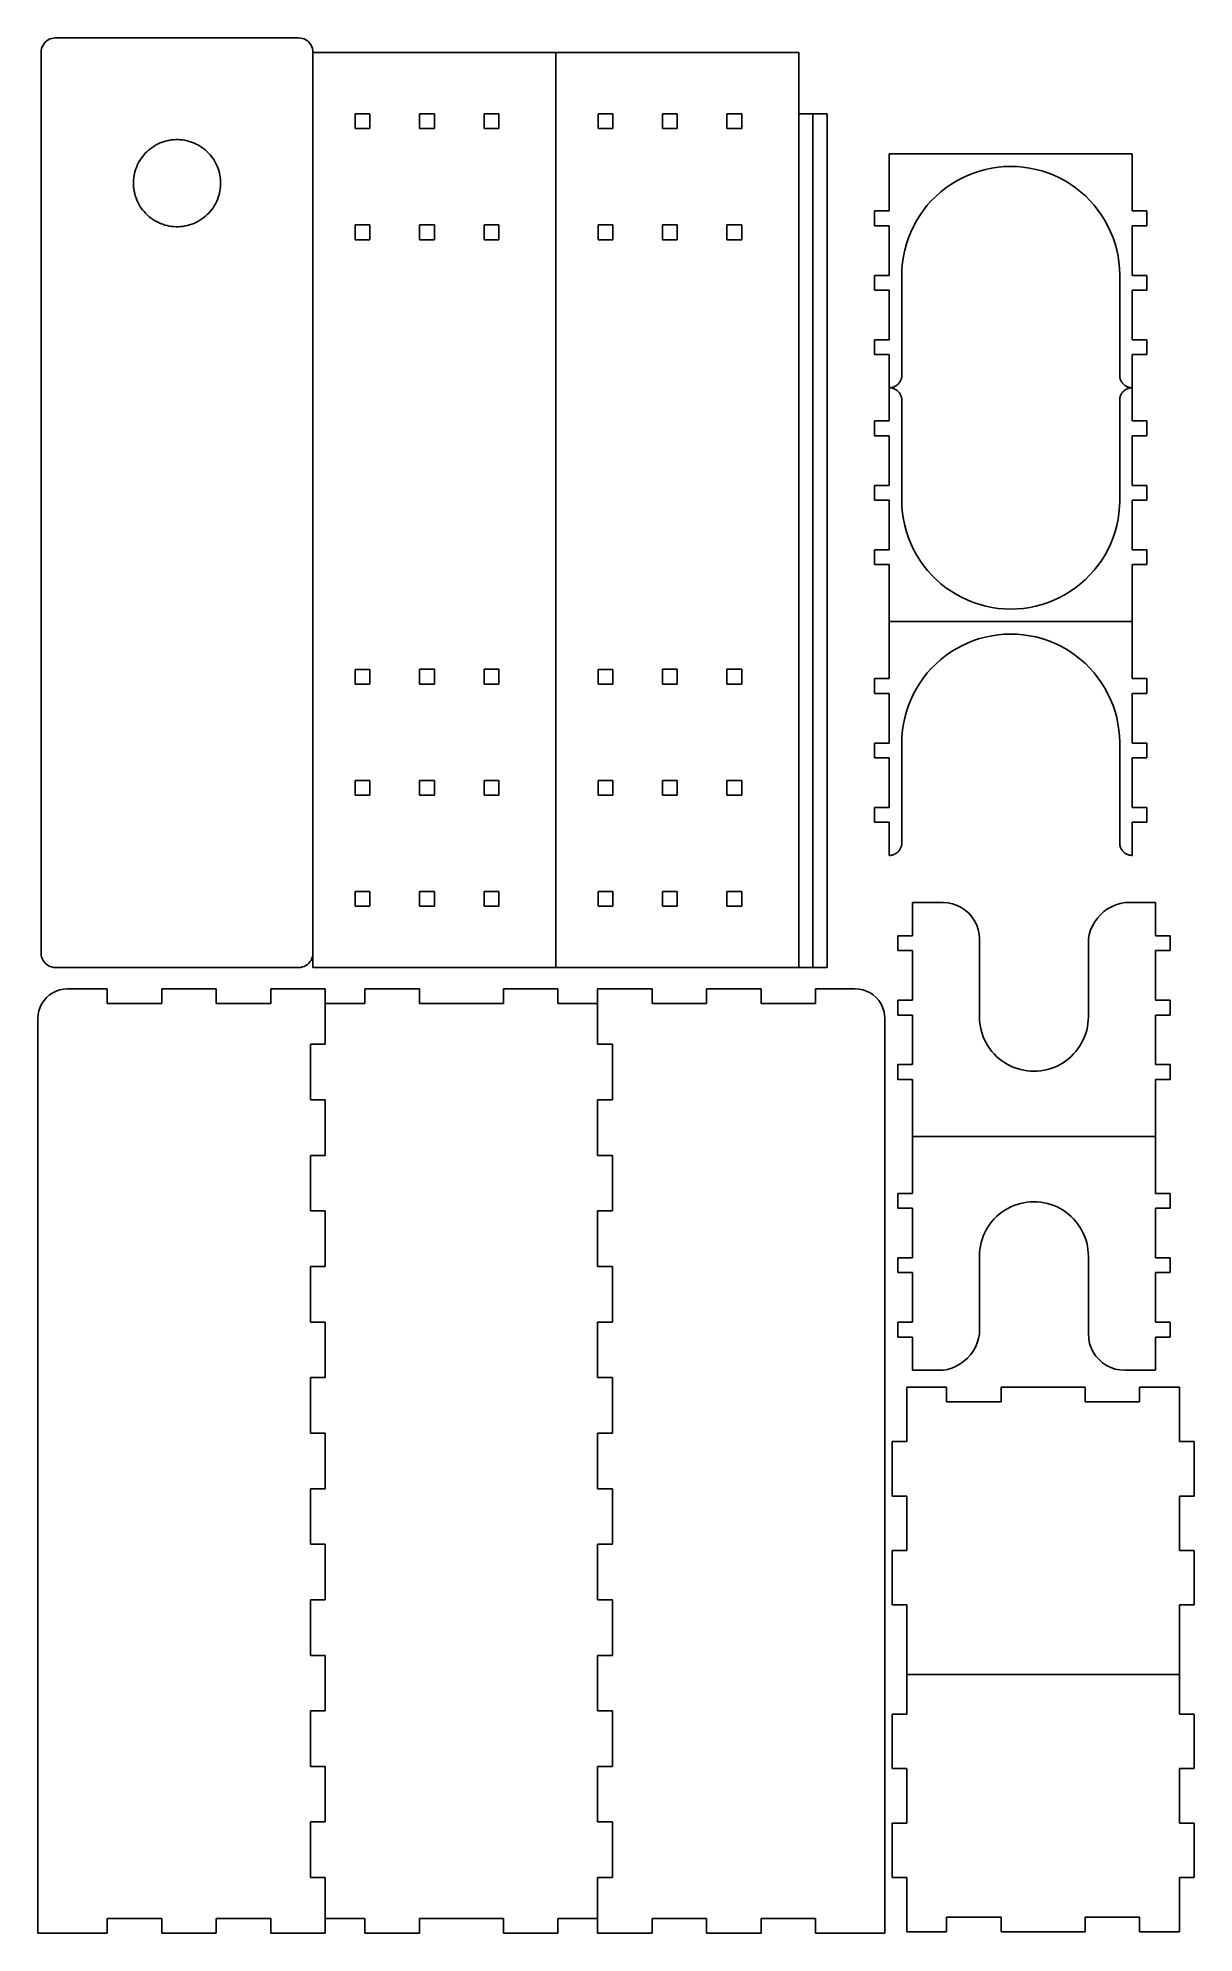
# Model space of a CAD drawing. Extents: x -202 to 202, y -331 to 331.
import ezdxf

# ---------------------------------------------------------------- set-up
doc = ezdxf.new("R2010")
doc.units = 0
doc.layers.get('0').update_dxf_attribs({"linetype": 'CONTINUOUS'})

msp = doc.modelspace()

# ---------------------------------------------------------------- linework, layer by layer
for p, q in [((-201.01, 326.35), (-200.97, 327)), ((-201.01, 11.3), (-201.01, 326.35)), ((-200.97, 327), (-200.84, 327.64)), ((-200.84, 327.64), (-200.63, 328.26)), ((-200.63, 328.26), (-200.34, 328.85)), ((-200.34, 328.85), (-199.98, 329.39)), ((-199.98, 329.39), (-199.55, 329.88)), ((-199.55, 329.88), (-199.06, 330.31)), ((-199.06, 330.31), (-198.51, 330.68)), ((-198.51, 330.68), (-197.92, 330.97)), ((-197.92, 330.97), (-197.31, 331.18)), ((-197.31, 331.18), (-196.66, 331.31)), ((-196.66, 331.31), (-196.01, 331.35)), ((-196.01, 331.35), (-110.96, 331.35)), ((-110.96, 331.35), (-110.31, 331.31)), ((-110.31, 331.31), (-109.67, 331.18)), ((-109.67, 331.18), (-109.05, 330.97)), ((-109.05, 330.97), (-108.46, 330.68)), ((-108.46, 330.68), (-107.92, 330.31)), ((-107.92, 330.31), (-107.43, 329.88)), ((-107.43, 329.88), (-107, 329.39)), ((-107, 329.39), (-106.63, 328.85)), ((-106.63, 328.85), (-106.34, 328.26)), ((-106.34, 328.26), (-106.13, 327.64)), ((-106.13, 327.64), (-106, 327)), ((-106, 327), (-105.96, 326.35)), ((-105.96, 326.19), (-105.96, 326.35)), ((-105.96, 326.19), (-21.02, 326.19)), ((-105.96, 11.3), (-105.96, 326.19)), ((-21.02, 326.19), (63.91, 326.19)), ((-21.02, 6.3), (-21.02, 326.19)), ((63.91, 304.79), (63.91, 326.19)), ((-91.17, 299.63), (-91.17, 304.79)), ((-91.17, 304.79), (-86.02, 304.79)), ((-86.02, 299.63), (-91.17, 299.63)), ((-86.02, 304.79), (-86.02, 299.63)), ((-68.65, 299.63), (-68.65, 304.79)), ((-68.65, 304.79), (-63.49, 304.79)), ((-63.49, 299.63), (-68.65, 299.63)), ((-63.49, 304.79), (-63.49, 299.63)), ((-46.13, 304.79), (-46.13, 299.64)), ((-40.97, 304.79), (-46.13, 304.79)), ((-46.13, 299.64), (-40.97, 299.64)), ((-40.97, 299.64), (-40.97, 304.79)), ((-6.24, 299.63), (-6.24, 304.79)), ((-6.24, 304.79), (-1.08, 304.79)), ((-1.08, 299.63), (-6.24, 299.63)), ((-1.08, 304.79), (-1.08, 299.63)), ((16.29, 299.63), (16.29, 304.79)), ((16.29, 304.79), (21.44, 304.79)), ((21.44, 299.63), (16.29, 299.63)), ((21.44, 304.79), (21.44, 299.63)), ((38.81, 304.79), (38.81, 299.64)), ((43.97, 304.79), (38.81, 304.79)), ((38.81, 299.64), (43.97, 299.64)), ((43.97, 299.64), (43.97, 304.79)), ((63.91, 304.79), (68.87, 304.79)), ((63.91, 6.3), (63.91, 304.79)), ((68.87, 304.79), (73.83, 304.79)), ((68.87, 6.3), (68.87, 304.79)), ((73.83, 6.3), (73.83, 304.79)), ((-164.03, 291.56), (-163.44, 292.09)), ((-163.44, 292.09), (-162.82, 292.6)), ((-162.82, 292.6), (-162.17, 293.07)), ((-162.17, 293.07), (-161.51, 293.51)), ((-161.51, 293.51), (-160.82, 293.91)), ((-160.82, 293.91), (-160.11, 294.27)), ((-160.11, 294.27), (-159.38, 294.6)), ((-159.38, 294.6), (-158.64, 294.89)), ((-158.64, 294.89), (-157.88, 295.14)), ((-157.88, 295.14), (-157.11, 295.35)), ((-157.11, 295.35), (-156.33, 295.52)), ((-156.33, 295.52), (-155.54, 295.65)), ((-155.54, 295.65), (-154.75, 295.74)), ((-154.75, 295.74), (-153.95, 295.78)), ((-153.95, 295.78), (-153.15, 295.78)), ((-153.15, 295.78), (-152.36, 295.75)), ((-152.36, 295.75), (-151.56, 295.67)), ((-151.56, 295.67), (-150.78, 295.55)), ((-150.78, 295.55), (-149.99, 295.38)), ((-149.99, 295.38), (-149.22, 295.18)), ((-149.22, 295.18), (-148.46, 294.94)), ((-148.46, 294.94), (-147.72, 294.65)), ((-147.72, 294.65), (-146.99, 294.33)), ((-146.99, 294.33), (-146.27, 293.97)), ((-146.27, 293.97), (-145.58, 293.58)), ((-145.58, 293.58), (-144.91, 293.15)), ((-144.91, 293.15), (-144.26, 292.68)), ((-144.26, 292.68), (-143.64, 292.18)), ((-143.64, 292.18), (-143.04, 291.65)), ((-143.04, 291.65), (-142.48, 291.09)), ((-168.12, 284.81), (-167.87, 285.57)), ((-167.87, 285.57), (-167.59, 286.32)), ((-167.59, 286.32), (-167.27, 287.05)), ((-167.27, 287.05), (-166.91, 287.76)), ((-166.91, 287.76), (-166.52, 288.45)), ((-166.52, 288.45), (-166.08, 289.13)), ((-166.08, 289.13), (-165.62, 289.77)), ((-165.62, 289.77), (-165.12, 290.39)), ((-165.12, 290.39), (-164.59, 290.99)), ((-164.59, 290.99), (-164.03, 291.56)), ((-142.48, 291.09), (-141.94, 290.5)), ((-141.94, 290.5), (-141.44, 289.88)), ((-141.44, 289.88), (-140.97, 289.24)), ((-140.97, 289.24), (-140.53, 288.57)), ((-140.53, 288.57), (-140.13, 287.88)), ((-140.13, 287.88), (-139.76, 287.17)), ((-139.76, 287.17), (-139.43, 286.44)), ((-139.43, 286.44), (-139.14, 285.7)), ((-139.14, 285.7), (-138.89, 284.94)), ((95.56, 290.77), (95.56, 270.83)), ((180.5, 290.77), (95.56, 290.77)), ((129.23, 285.37), (127.09, 284.8)), ((131.39, 285.82), (129.23, 285.37)), ((133.58, 286.14), (131.39, 285.82)), ((135.78, 286.34), (133.58, 286.14)), ((137.99, 286.4), (135.78, 286.34)), ((140.21, 286.34), (137.99, 286.4)), ((142.41, 286.15), (140.21, 286.34)), ((144.6, 285.83), (142.41, 286.15)), ((146.76, 285.39), (144.6, 285.83)), ((148.9, 284.82), (146.76, 285.39)), ((180.5, 270.83), (180.5, 290.77)), ((-168.72, 280.88), (-168.68, 281.68)), ((-168.72, 280.08), (-168.72, 280.88)), ((-168.67, 279.29), (-168.72, 280.08)), ((-168.68, 281.68), (-168.6, 282.47)), ((-168.59, 278.49), (-168.67, 279.29)), ((-168.6, 282.47), (-168.48, 283.26)), ((-168.46, 277.71), (-168.59, 278.49)), ((-168.48, 283.26), (-168.32, 284.04)), ((-168.32, 284.04), (-168.12, 284.81)), ((-138.89, 284.94), (-138.68, 284.17)), ((-138.68, 284.17), (-138.51, 283.39)), ((-138.51, 283.39), (-138.39, 282.6)), ((-138.37, 278.63), (-138.49, 277.84)), ((-138.39, 282.6), (-138.3, 281.81)), ((-138.29, 279.42), (-138.37, 278.63)), ((-138.3, 281.81), (-138.25, 281.01)), ((-138.25, 280.22), (-138.29, 279.42)), ((-138.25, 281.01), (-138.25, 280.22)), ((115.29, 278.87), (113.55, 277.5)), ((117.1, 280.14), (115.29, 278.87)), ((118.98, 281.3), (117.1, 280.14)), ((120.93, 282.35), (118.98, 281.3)), ((122.94, 283.29), (120.93, 282.35)), ((124.99, 284.1), (122.94, 283.29)), ((127.09, 284.8), (124.99, 284.1)), ((151, 284.13), (148.9, 284.82)), ((153.06, 283.32), (151, 284.13)), ((155.06, 282.38), (153.06, 283.32)), ((157.01, 281.34), (155.06, 282.38)), ((158.9, 280.18), (157.01, 281.34)), ((160.71, 278.92), (158.9, 280.18)), ((162.45, 277.55), (160.71, 278.92)), ((-168.29, 276.93), (-168.46, 277.71)), ((-168.08, 276.16), (-168.29, 276.93)), ((-167.83, 275.4), (-168.08, 276.16)), ((-167.54, 274.65), (-167.83, 275.4)), ((-167.21, 273.93), (-167.54, 274.65)), ((-166.85, 273.22), (-167.21, 273.93)), ((-166.45, 272.53), (-166.85, 273.22)), ((-166.01, 271.86), (-166.45, 272.53)), ((-165.54, 271.22), (-166.01, 271.86)), ((-140.89, 271.97), (-141.36, 271.32)), ((-140.46, 272.64), (-140.89, 271.97)), ((-140.06, 273.34), (-140.46, 272.64)), ((-139.7, 274.05), (-140.06, 273.34)), ((-139.38, 274.78), (-139.7, 274.05)), ((-139.1, 275.52), (-139.38, 274.78)), ((-138.86, 276.28), (-139.1, 275.52)), ((-138.65, 277.06), (-138.86, 276.28)), ((-138.49, 277.84), (-138.65, 277.06)), ((108.86, 272.82), (107.49, 271.09)), ((110.34, 274.47), (108.86, 272.82)), ((111.9, 276.03), (110.34, 274.47)), ((113.55, 277.5), (111.9, 276.03)), ((164.11, 276.08), (162.45, 277.55)), ((165.67, 274.52), (164.11, 276.08)), ((167.15, 272.87), (165.67, 274.52)), ((168.53, 271.14), (167.15, 272.87)), ((-165.03, 270.6), (-165.54, 271.22)), ((-164.5, 270.01), (-165.03, 270.6)), ((-163.93, 269.45), (-164.5, 270.01)), ((-163.33, 268.92), (-163.93, 269.45)), ((-162.71, 268.42), (-163.33, 268.92)), ((-162.06, 267.95), (-162.71, 268.42)), ((-161.39, 267.52), (-162.06, 267.95)), ((-160.7, 267.12), (-161.39, 267.52)), ((-159.99, 266.76), (-160.7, 267.12)), ((-159.26, 266.44), (-159.99, 266.76)), ((-158.51, 266.16), (-159.26, 266.44)), ((-157.75, 265.92), (-158.51, 266.16)), ((-156.98, 265.71), (-157.75, 265.92)), ((-156.2, 265.55), (-156.98, 265.71)), ((-155.41, 265.43), (-156.2, 265.55)), ((-154.62, 265.35), (-155.41, 265.43)), ((-153.82, 265.31), (-154.62, 265.35)), ((-153.02, 265.32), (-153.82, 265.31)), ((-152.22, 265.36), (-153.02, 265.32)), ((-151.43, 265.45), (-152.22, 265.36)), ((-150.64, 265.58), (-151.43, 265.45)), ((-149.86, 265.75), (-150.64, 265.58)), ((-149.09, 265.95), (-149.86, 265.75)), ((-148.34, 266.2), (-149.09, 265.95)), ((-147.59, 266.49), (-148.34, 266.2)), ((-146.87, 266.82), (-147.59, 266.49)), ((-146.16, 267.19), (-146.87, 266.82)), ((-145.47, 267.59), (-146.16, 267.19)), ((-144.8, 268.03), (-145.47, 267.59)), ((-144.16, 268.5), (-144.8, 268.03)), ((-143.54, 269), (-144.16, 268.5)), ((-142.95, 269.54), (-143.54, 269)), ((-142.39, 270.11), (-142.95, 269.54)), ((-141.85, 270.7), (-142.39, 270.11)), ((-141.36, 271.32), (-141.85, 270.7)), ((-91.17, 260.79), (-91.17, 265.94)), ((-91.17, 265.94), (-86.02, 265.94)), ((-86.02, 265.94), (-86.02, 260.79)), ((-68.65, 260.79), (-68.65, 265.94)), ((-68.65, 265.94), (-63.49, 265.94)), ((-63.49, 265.94), (-63.49, 260.79)), ((-46.13, 265.94), (-46.13, 260.79)), ((-40.97, 265.94), (-46.13, 265.94)), ((-40.97, 260.79), (-40.97, 265.94)), ((-6.24, 260.79), (-6.24, 265.94)), ((-6.24, 265.94), (-1.08, 265.94)), ((-1.08, 265.94), (-1.08, 260.79)), ((16.29, 260.79), (16.29, 265.94)), ((16.29, 265.94), (21.44, 265.94)), ((21.44, 265.94), (21.44, 260.79)), ((38.81, 265.94), (38.81, 260.79)), ((43.97, 265.94), (38.81, 265.94)), ((43.97, 260.79), (43.97, 265.94)), ((90.4, 270.83), (90.4, 265.67)), ((95.56, 270.83), (90.4, 270.83)), ((95.56, 265.67), (90.4, 265.67)), ((95.56, 265.67), (95.56, 248.3)), ((104.01, 265.45), (103.07, 263.45)), ((105.06, 267.39), (104.01, 265.45)), ((106.22, 269.28), (105.06, 267.39)), ((107.49, 271.09), (106.22, 269.28)), ((169.8, 269.34), (168.53, 271.14)), ((170.97, 267.46), (169.8, 269.34)), ((172.02, 265.51), (170.97, 267.46)), ((172.96, 263.51), (172.02, 265.51)), ((180.5, 270.83), (185.66, 270.83)), ((180.5, 248.3), (180.5, 265.67)), ((180.5, 265.67), (185.66, 265.67)), ((185.66, 265.67), (185.66, 270.83)), ((-86.02, 260.79), (-91.17, 260.79)), ((-63.49, 260.79), (-68.65, 260.79)), ((-46.13, 260.79), (-40.97, 260.79)), ((-1.08, 260.79), (-6.24, 260.79)), ((21.44, 260.79), (16.29, 260.79)), ((38.81, 260.79), (43.97, 260.79)), ((101.55, 259.29), (100.97, 257.16)), ((102.25, 261.39), (101.55, 259.29)), ((103.07, 263.45), (102.25, 261.39)), ((173.79, 261.46), (172.96, 263.51)), ((174.49, 259.36), (173.79, 261.46)), ((175.07, 257.23), (174.49, 259.36)), ((100.2, 252.81), (100, 250.6)), ((100.52, 254.99), (100.2, 252.81)), ((100.97, 257.16), (100.52, 254.99)), ((175.53, 255.06), (175.07, 257.23)), ((175.85, 252.88), (175.53, 255.06)), ((176.06, 250.67), (175.85, 252.88)), ((90.4, 248.3), (90.4, 243.15)), ((95.56, 248.3), (90.4, 248.3)), ((100, 250.6), (99.93, 248.39)), ((99.93, 248.39), (99.93, 213.38)), ((176.13, 248.46), (176.06, 250.67)), ((176.13, 213.38), (176.13, 248.46)), ((180.5, 248.3), (185.66, 248.3)), ((185.66, 243.15), (185.66, 248.3)), ((95.56, 243.15), (90.4, 243.15)), ((95.56, 243.15), (95.56, 225.78)), ((180.5, 225.78), (180.5, 243.15)), ((180.5, 243.15), (185.66, 243.15)), ((90.4, 225.78), (90.4, 220.62)), ((95.56, 225.78), (90.4, 225.78)), ((180.5, 225.78), (185.65, 225.78)), ((185.65, 220.62), (185.65, 225.78)), ((95.56, 220.62), (90.4, 220.62)), ((95.56, 220.62), (95.56, 209.01)), ((180.5, 220.62), (185.65, 220.62)), ((180.5, 209.01), (180.5, 220.62)), ((99.72, 212.03), (99.79, 212.29)), ((99.79, 212.29), (99.85, 212.56)), ((99.85, 212.56), (99.9, 212.83)), ((99.9, 212.83), (99.92, 213.11)), ((99.92, 213.11), (99.93, 213.38)), ((176.13, 213.38), (176.14, 213.11)), ((176.14, 213.11), (176.16, 212.83)), ((176.16, 212.83), (176.21, 212.56)), ((176.21, 212.56), (176.27, 212.29)), ((176.27, 212.29), (176.34, 212.03)), ((95.56, 209.01), (95.84, 209.02)), ((95.56, 209.01), (95.56, 197.4)), ((95.84, 209.02), (96.11, 209.05)), ((96.11, 208.98), (95.84, 209.02)), ((96.11, 209.05), (96.38, 209.09)), ((96.38, 208.93), (96.11, 208.98)), ((96.38, 209.09), (96.65, 209.15)), ((96.65, 208.87), (96.38, 208.93)), ((96.65, 209.15), (96.91, 209.23)), ((96.91, 208.8), (96.65, 208.87)), ((96.91, 209.23), (97.17, 209.32)), ((97.17, 208.7), (96.91, 208.8)), ((97.17, 209.32), (97.42, 209.43)), ((97.42, 208.6), (97.17, 208.7)), ((97.42, 209.43), (97.67, 209.55)), ((97.67, 208.47), (97.42, 208.6)), ((97.67, 209.55), (97.9, 209.69)), ((97.9, 208.33), (97.67, 208.47)), ((97.9, 209.69), (98.13, 209.85)), ((98.13, 208.18), (97.9, 208.33)), ((98.13, 209.85), (98.35, 210.01)), ((98.35, 208.01), (98.13, 208.18)), ((98.35, 210.01), (98.55, 210.2)), ((98.55, 207.83), (98.35, 208.01)), ((98.55, 210.2), (98.75, 210.39)), ((98.75, 207.63), (98.55, 207.83)), ((98.75, 210.39), (98.93, 210.6)), ((98.93, 207.43), (98.75, 207.63)), ((98.93, 210.6), (99.1, 210.81)), ((99.1, 207.21), (98.93, 207.43)), ((99.1, 210.81), (99.25, 211.04)), ((99.25, 206.98), (99.1, 207.21)), ((99.25, 211.04), (99.39, 211.28)), ((99.39, 206.75), (99.25, 206.98)), ((99.39, 211.28), (99.51, 211.52)), ((99.51, 206.5), (99.39, 206.75)), ((99.51, 211.52), (99.62, 211.77)), ((99.62, 206.25), (99.51, 206.5)), ((99.62, 211.77), (99.72, 212.03)), ((99.72, 205.99), (99.62, 206.25)), ((99.79, 205.73), (99.72, 205.99)), ((99.85, 205.46), (99.79, 205.73)), ((99.9, 205.19), (99.85, 205.46)), ((176.21, 205.46), (176.16, 205.19)), ((176.27, 205.73), (176.21, 205.46)), ((176.34, 205.99), (176.27, 205.73)), ((176.34, 212.03), (176.44, 211.77)), ((176.44, 206.25), (176.34, 205.99)), ((176.44, 211.77), (176.55, 211.52)), ((176.54, 206.5), (176.44, 206.25)), ((176.67, 206.75), (176.54, 206.5)), ((176.55, 211.52), (176.67, 211.28)), ((176.67, 211.28), (176.81, 211.04)), ((176.81, 206.98), (176.67, 206.75)), ((176.81, 211.04), (176.96, 210.81)), ((176.96, 207.21), (176.81, 206.98)), ((176.96, 210.81), (177.13, 210.6)), ((177.13, 207.43), (176.96, 207.21)), ((177.13, 210.6), (177.31, 210.39)), ((177.31, 207.63), (177.13, 207.43)), ((177.31, 210.39), (177.51, 210.2)), ((177.51, 207.83), (177.31, 207.63)), ((177.51, 210.2), (177.71, 210.02)), ((177.71, 208.01), (177.51, 207.83)), ((177.71, 210.02), (177.93, 209.85)), ((177.93, 208.18), (177.71, 208.01)), ((177.93, 209.85), (178.16, 209.69)), ((178.16, 208.33), (177.93, 208.18)), ((178.16, 209.69), (178.39, 209.55)), ((178.39, 208.47), (178.16, 208.33)), ((178.39, 209.55), (178.64, 209.43)), ((178.64, 208.6), (178.39, 208.47)), ((178.64, 209.43), (178.89, 209.32)), ((178.89, 208.71), (178.64, 208.6)), ((178.89, 209.32), (179.15, 209.23)), ((179.15, 208.8), (178.89, 208.71)), ((179.15, 209.23), (179.41, 209.15)), ((179.41, 208.87), (179.15, 208.8)), ((179.41, 209.15), (179.68, 209.09)), ((179.68, 208.93), (179.41, 208.87)), ((179.68, 209.09), (179.95, 209.05)), ((180.22, 209.02), (179.68, 208.93)), ((179.95, 209.05), (180.22, 209.02)), ((180.22, 209.02), (180.5, 209.01)), ((180.5, 197.4), (180.5, 209.01)), ((99.92, 204.92), (99.9, 205.19)), ((99.93, 204.64), (99.92, 204.92)), ((99.93, 204.64), (99.93, 169.56)), ((176.14, 204.92), (176.13, 204.64)), ((176.13, 169.63), (176.13, 204.64)), ((176.16, 205.19), (176.14, 204.92)), ((90.4, 197.4), (90.4, 192.24)), ((95.56, 197.4), (90.4, 197.4)), ((95.56, 192.24), (90.4, 192.24)), ((95.56, 192.24), (95.56, 174.88)), ((180.5, 197.4), (185.65, 197.4)), ((180.5, 174.88), (180.5, 192.24)), ((180.5, 192.24), (185.65, 192.24)), ((185.65, 192.24), (185.65, 197.4)), ((90.4, 174.88), (90.4, 169.72)), ((95.56, 174.88), (90.4, 174.88)), ((180.5, 174.88), (185.66, 174.88)), ((185.66, 169.72), (185.66, 174.88)), ((95.56, 169.72), (90.4, 169.72)), ((95.56, 169.72), (95.56, 152.35)), ((99.93, 169.56), (100, 167.35)), ((100, 167.35), (100.2, 165.15)), ((175.86, 165.22), (176.06, 167.42)), ((176.06, 167.42), (176.13, 169.63)), ((180.5, 152.35), (180.5, 169.72)), ((180.5, 169.72), (185.66, 169.72)), ((100.2, 165.15), (100.53, 162.96)), ((100.53, 162.96), (100.99, 160.8)), ((100.99, 160.8), (101.57, 158.66)), ((174.51, 158.73), (175.09, 160.87)), ((175.09, 160.87), (175.54, 163.03)), ((175.54, 163.03), (175.86, 165.22)), ((101.57, 158.66), (102.27, 156.56)), ((102.27, 156.56), (103.1, 154.51)), ((103.1, 154.51), (104.04, 152.51)), ((104.04, 152.51), (105.09, 150.57)), ((171, 150.63), (172.05, 152.57)), ((172.05, 152.57), (172.99, 154.58)), ((172.99, 154.58), (173.81, 156.63)), ((173.81, 156.63), (174.51, 158.73)), ((90.4, 152.35), (90.4, 147.2)), ((95.56, 152.35), (90.4, 152.35)), ((95.56, 147.2), (90.4, 147.2)), ((95.56, 147.2), (95.56, 127.25)), ((105.09, 150.57), (106.26, 148.69)), ((106.26, 148.69), (107.53, 146.88)), ((107.53, 146.88), (108.91, 145.15)), ((167.19, 145.2), (168.57, 146.94)), ((168.57, 146.94), (169.84, 148.75)), ((169.84, 148.75), (171, 150.63)), ((180.5, 152.35), (185.66, 152.35)), ((180.5, 127.25), (180.5, 147.2)), ((180.5, 147.2), (185.66, 147.2)), ((185.66, 147.2), (185.66, 152.35)), ((108.91, 145.15), (110.38, 143.5)), ((110.38, 143.5), (111.95, 141.94)), ((111.95, 141.94), (113.61, 140.47)), ((113.61, 140.47), (115.35, 139.11)), ((160.77, 139.15), (162.5, 140.52)), ((162.5, 140.52), (164.16, 141.99)), ((164.16, 141.99), (165.72, 143.55)), ((165.72, 143.55), (167.19, 145.2)), ((115.35, 139.11), (117.16, 137.84)), ((117.16, 137.84), (119.05, 136.69)), ((119.05, 136.69), (120.99, 135.64)), ((120.99, 135.64), (123, 134.71)), ((123, 134.71), (125.06, 133.9)), ((125.06, 133.9), (127.16, 133.2)), ((127.16, 133.2), (129.3, 132.63)), ((129.3, 132.63), (131.46, 132.19)), ((144.67, 132.2), (146.83, 132.65)), ((146.83, 132.65), (148.97, 133.22)), ((148.97, 133.22), (151.07, 133.92)), ((151.07, 133.92), (153.12, 134.74)), ((153.12, 134.74), (155.13, 135.67)), ((155.13, 135.67), (157.07, 136.72)), ((157.07, 136.72), (158.96, 137.88)), ((158.96, 137.88), (160.77, 139.15)), ((95.56, 127.25), (95.56, 107.31)), ((180.5, 127.25), (95.56, 127.25)), ((131.46, 132.19), (133.65, 131.87)), ((133.65, 131.87), (135.85, 131.68)), ((135.85, 131.68), (138.07, 131.62)), ((138.07, 131.62), (140.28, 131.69)), ((140.28, 131.69), (142.48, 131.88)), ((142.48, 131.88), (144.67, 132.2)), ((180.5, 107.31), (180.5, 127.25)), ((122.94, 119.76), (120.93, 118.83)), ((124.99, 120.58), (122.94, 119.76)), ((127.09, 121.28), (124.99, 120.58)), ((129.23, 121.85), (127.09, 121.28)), ((131.39, 122.3), (129.23, 121.85)), ((133.58, 122.62), (131.39, 122.3)), ((135.78, 122.82), (133.58, 122.62)), ((137.99, 122.88), (135.78, 122.82)), ((140.2, 122.82), (137.99, 122.88)), ((142.41, 122.63), (140.2, 122.82)), ((144.6, 122.31), (142.41, 122.63)), ((146.76, 121.87), (144.6, 122.31)), ((148.9, 121.3), (146.76, 121.87)), ((151, 120.61), (148.9, 121.3)), ((153.06, 119.79), (151, 120.61)), ((155.06, 118.86), (153.06, 119.79)), ((113.55, 113.98), (111.9, 112.51)), ((115.29, 115.35), (113.55, 113.98)), ((117.1, 116.62), (115.29, 115.35)), ((118.98, 117.78), (117.1, 116.62)), ((120.93, 118.83), (118.98, 117.78)), ((157.01, 117.82), (155.06, 118.86)), ((158.9, 116.66), (157.01, 117.82)), ((160.71, 115.39), (158.9, 116.66)), ((162.45, 114.03), (160.71, 115.39)), ((164.11, 112.56), (162.45, 114.03)), ((-91.17, 105.4), (-91.17, 110.55)), ((-91.17, 110.55), (-86.02, 110.55)), ((-86.02, 110.55), (-86.02, 105.4)), ((-68.65, 105.4), (-68.65, 110.56)), ((-68.65, 110.56), (-63.49, 110.56)), ((-63.49, 110.56), (-63.49, 105.4)), ((-40.97, 110.56), (-46.13, 110.56)), ((-46.13, 110.56), (-46.13, 105.4)), ((-40.97, 105.4), (-40.97, 110.56)), ((-6.24, 105.4), (-6.24, 110.55)), ((-6.24, 110.55), (-1.08, 110.55)), ((-1.08, 110.55), (-1.08, 105.4)), ((16.29, 105.4), (16.29, 110.56)), ((16.29, 110.56), (21.44, 110.56)), ((21.44, 110.56), (21.44, 105.4)), ((43.97, 110.56), (38.81, 110.56)), ((38.81, 110.56), (38.81, 105.4)), ((43.97, 105.4), (43.97, 110.56)), ((90.4, 107.31), (90.4, 102.15)), ((95.56, 107.31), (90.4, 107.31)), ((107.49, 107.56), (106.22, 105.75)), ((108.86, 109.3), (107.49, 107.56)), ((110.34, 110.95), (108.86, 109.3)), ((111.9, 112.51), (110.34, 110.95)), ((165.67, 111), (164.11, 112.56)), ((167.15, 109.35), (165.67, 111)), ((168.53, 107.62), (167.15, 109.35)), ((169.8, 105.81), (168.53, 107.62)), ((180.5, 107.31), (185.65, 107.31)), ((185.65, 102.15), (185.65, 107.31)), ((-86.02, 105.4), (-91.17, 105.4)), ((-63.49, 105.4), (-68.65, 105.4)), ((-46.13, 105.4), (-40.97, 105.4)), ((-1.08, 105.4), (-6.24, 105.4)), ((21.44, 105.4), (16.29, 105.4)), ((38.81, 105.4), (43.97, 105.4)), ((95.56, 102.15), (90.4, 102.15)), ((95.56, 102.15), (95.56, 84.78)), ((103.07, 99.92), (102.25, 97.87)), ((104, 101.93), (103.07, 99.92)), ((105.06, 103.87), (104, 101.93)), ((106.22, 105.75), (105.06, 103.87)), ((170.97, 103.93), (169.8, 105.81)), ((172.02, 101.99), (170.97, 103.93)), ((172.96, 99.99), (172.02, 101.99)), ((173.79, 97.94), (172.96, 99.99)), ((180.5, 84.78), (180.5, 102.15)), ((180.5, 102.15), (185.65, 102.15)), ((100.97, 93.64), (100.52, 91.47)), ((101.55, 95.77), (100.97, 93.64)), ((102.25, 97.87), (101.55, 95.77)), ((174.49, 95.84), (173.79, 97.94)), ((175.07, 93.71), (174.49, 95.84)), ((175.52, 91.54), (175.07, 93.71)), ((100, 87.08), (99.93, 84.87)), ((100.2, 89.28), (100, 87.08)), ((100.52, 91.47), (100.2, 89.28)), ((175.85, 89.35), (175.52, 91.54)), ((176.06, 87.15), (175.85, 89.35)), ((176.13, 84.94), (176.06, 87.15)), ((90.4, 84.78), (90.4, 79.63)), ((95.56, 84.78), (90.4, 84.78)), ((95.56, 79.63), (90.4, 79.63)), ((95.56, 79.63), (95.56, 62.26)), ((99.93, 84.87), (99.93, 49.86)), ((176.13, 49.86), (176.13, 84.94)), ((180.5, 84.78), (185.65, 84.78)), ((180.5, 62.26), (180.5, 79.63)), ((180.5, 79.63), (185.65, 79.63)), ((185.65, 79.63), (185.65, 84.78)), ((-86.02, 71.71), (-91.17, 71.71)), ((-91.17, 71.71), (-91.17, 66.55)), ((-91.17, 66.55), (-86.02, 66.55)), ((-86.02, 66.55), (-86.02, 71.71)), ((-63.49, 71.71), (-68.65, 71.71)), ((-68.65, 71.71), (-68.65, 66.55)), ((-68.65, 66.55), (-63.49, 66.55)), ((-63.49, 66.55), (-63.49, 71.71)), ((-46.13, 71.71), (-46.13, 66.55)), ((-40.97, 71.71), (-46.13, 71.71)), ((-46.13, 66.55), (-40.97, 66.55)), ((-40.97, 66.55), (-40.97, 71.71)), ((-1.08, 71.71), (-6.24, 71.71)), ((-6.24, 71.71), (-6.24, 66.55)), ((-6.24, 66.55), (-1.08, 66.55)), ((-1.08, 66.55), (-1.08, 71.71)), ((21.44, 71.71), (16.29, 71.71)), ((16.29, 71.71), (16.29, 66.55)), ((16.29, 66.55), (21.44, 66.55)), ((21.44, 66.55), (21.44, 71.71)), ((38.81, 71.71), (38.81, 66.55)), ((43.97, 71.71), (38.81, 71.71)), ((38.81, 66.55), (43.97, 66.55)), ((43.97, 66.55), (43.97, 71.71)), ((90.4, 62.26), (90.4, 57.1)), ((95.56, 62.26), (90.4, 62.26)), ((180.5, 62.26), (185.65, 62.26)), ((185.65, 57.1), (185.65, 62.26)), ((95.56, 57.1), (90.4, 57.1)), ((95.56, 57.1), (95.56, 45.49)), ((180.5, 57.1), (185.65, 57.1)), ((180.5, 45.49), (180.5, 57.1)), ((98.13, 46.32), (98.35, 46.49)), ((98.35, 46.49), (98.55, 46.67)), ((98.55, 46.67), (98.75, 46.87)), ((98.75, 46.87), (98.93, 47.07)), ((98.93, 47.07), (99.1, 47.29)), ((99.1, 47.29), (99.25, 47.52)), ((99.25, 47.52), (99.39, 47.75)), ((99.39, 47.75), (99.51, 48)), ((99.51, 48), (99.62, 48.25)), ((99.62, 48.25), (99.72, 48.51)), ((99.72, 48.51), (99.79, 48.77)), ((99.79, 48.77), (99.85, 49.04)), ((99.85, 49.04), (99.9, 49.31)), ((99.9, 49.31), (99.92, 49.58)), ((99.92, 49.58), (99.93, 49.86)), ((176.13, 49.86), (176.14, 49.58)), ((176.14, 49.58), (176.16, 49.31)), ((176.16, 49.31), (176.21, 49.04)), ((176.21, 49.04), (176.27, 48.77)), ((176.27, 48.77), (176.34, 48.51)), ((176.34, 48.51), (176.44, 48.25)), ((176.44, 48.25), (176.54, 48)), ((176.54, 48), (176.67, 47.75)), ((176.67, 47.75), (176.81, 47.52)), ((176.81, 47.52), (176.96, 47.29)), ((176.96, 47.29), (177.13, 47.07)), ((177.13, 47.07), (177.31, 46.87)), ((177.31, 46.87), (177.51, 46.67)), ((177.51, 46.67), (177.71, 46.49)), ((177.71, 46.49), (177.93, 46.32)), ((95.56, 45.49), (95.83, 45.5)), ((95.83, 45.5), (96.11, 45.52)), ((96.11, 45.52), (96.38, 45.57)), ((96.38, 45.57), (96.65, 45.63)), ((96.65, 45.63), (96.91, 45.7)), ((96.91, 45.7), (97.17, 45.8)), ((97.17, 45.8), (97.42, 45.9)), ((97.42, 45.9), (97.67, 46.03)), ((97.67, 46.03), (97.9, 46.17)), ((97.9, 46.17), (98.13, 46.32)), ((177.93, 46.32), (178.16, 46.17)), ((178.16, 46.17), (178.39, 46.03)), ((178.39, 46.03), (178.64, 45.91)), ((178.64, 45.91), (178.89, 45.8)), ((178.89, 45.8), (179.15, 45.7)), ((179.15, 45.7), (179.41, 45.63)), ((179.41, 45.63), (179.68, 45.57)), ((179.68, 45.57), (179.95, 45.52)), ((179.95, 45.52), (180.22, 45.5)), ((180.22, 45.5), (180.5, 45.49)), ((-86.02, 32.86), (-91.17, 32.86)), ((-91.17, 32.86), (-91.17, 27.7)), ((-91.17, 27.7), (-86.02, 27.7)), ((-86.02, 27.7), (-86.02, 32.86)), ((-68.65, 32.86), (-63.49, 32.86)), ((-68.65, 27.7), (-68.65, 32.86)), ((-63.49, 27.7), (-68.65, 27.7)), ((-63.49, 32.86), (-63.49, 27.7)), ((-46.13, 32.86), (-46.13, 27.7)), ((-40.97, 32.86), (-46.13, 32.86)), ((-46.13, 27.7), (-40.97, 27.7)), ((-40.97, 27.7), (-40.97, 32.86)), ((-1.08, 32.86), (-6.24, 32.86)), ((-6.24, 32.86), (-6.24, 27.7)), ((-6.24, 27.7), (-1.08, 27.7)), ((-1.08, 27.7), (-1.08, 32.86)), ((16.29, 32.86), (21.44, 32.86)), ((16.29, 27.7), (16.29, 32.86)), ((21.44, 27.7), (16.29, 27.7)), ((21.44, 32.86), (21.44, 27.7)), ((38.81, 32.86), (38.81, 27.7)), ((43.97, 32.86), (38.81, 32.86)), ((38.81, 27.7), (43.97, 27.7)), ((43.97, 27.7), (43.97, 32.86)), ((103.66, 28.98), (103.66, 17.36)), ((114.38, 28.98), (103.66, 28.98)), ((116.03, 28.87), (114.38, 28.98)), ((117.66, 28.54), (116.03, 28.87)), ((119.24, 28.01), (117.66, 28.54)), ((120.73, 27.27), (119.24, 28.01)), ((122.11, 26.35), (120.73, 27.27)), ((170.59, 25.83), (171.89, 26.77)), ((171.89, 26.77), (173.29, 27.56)), ((173.29, 27.56), (174.77, 28.19)), ((174.77, 28.19), (176.3, 28.67)), ((176.3, 28.67), (177.88, 28.98)), ((188.59, 28.98), (177.88, 28.98)), ((188.59, 17.36), (188.59, 28.98)), ((123.36, 25.26), (122.11, 26.35)), ((124.45, 24.01), (123.36, 25.26)), ((125.37, 22.63), (124.45, 24.01)), ((126.11, 21.14), (125.37, 22.63)), ((126.64, 19.56), (126.11, 21.14)), ((165.96, 19.39), (166.59, 20.86)), ((166.59, 20.86), (167.39, 22.26)), ((167.39, 22.26), (168.32, 23.56)), ((168.32, 23.56), (169.4, 24.75)), ((169.4, 24.75), (170.59, 25.83)), ((98.5, 17.36), (98.5, 12.21)), ((103.66, 17.36), (98.5, 17.36)), ((126.97, 17.93), (126.64, 19.56)), ((127.08, 16.28), (126.97, 17.93)), ((127.08, -10.91), (127.08, 16.28)), ((165.18, 16.28), (165.48, 17.85)), ((165.18, -10.91), (165.18, 16.28)), ((165.48, 17.85), (165.96, 19.39)), ((188.59, 17.36), (193.75, 17.36)), ((193.75, 12.21), (193.75, 17.36)), ((-200.97, 10.65), (-201.01, 11.3)), ((-200.84, 10.01), (-200.97, 10.65)), ((-200.63, 9.39), (-200.84, 10.01)), ((-200.34, 8.8), (-200.63, 9.39)), ((-199.98, 8.26), (-200.34, 8.8)), ((-199.55, 7.77), (-199.98, 8.26)), ((-199.06, 7.33), (-199.55, 7.77)), ((-198.51, 6.97), (-199.06, 7.33)), ((-197.92, 6.68), (-198.51, 6.97)), ((-197.31, 6.47), (-197.92, 6.68)), ((-109.05, 6.68), (-109.67, 6.47)), ((-108.46, 6.97), (-109.05, 6.68)), ((-107.92, 7.33), (-108.46, 6.97)), ((-107.43, 7.77), (-107.92, 7.33)), ((-107, 8.26), (-107.43, 7.77)), ((-106.63, 8.8), (-107, 8.26)), ((-106.34, 9.39), (-106.63, 8.8)), ((-106.13, 10.01), (-106.34, 9.39)), ((-106, 10.65), (-106.13, 10.01)), ((-105.96, 11.3), (-106, 10.65)), ((-105.96, 6.3), (-105.96, 11.3)), ((103.66, 12.21), (98.5, 12.21)), ((103.66, 12.21), (103.66, -5.16)), ((188.59, -5.16), (188.59, 12.21)), ((188.59, 12.21), (193.75, 12.21)), ((-196.66, 6.34), (-197.31, 6.47)), ((-196.01, 6.3), (-196.66, 6.34)), ((-196.01, 6.3), (-110.96, 6.3)), ((-110.31, 6.34), (-110.96, 6.3)), ((-109.67, 6.47), (-110.31, 6.34)), ((-105.96, 6.3), (-21.02, 6.3)), ((-21.02, 6.3), (63.91, 6.3)), ((63.91, 6.3), (68.87, 6.3)), ((68.87, 6.3), (73.83, 6.3)), ((-200.75, -6.33), (-201.35, -7.54)), ((-199.99, -5.2), (-200.75, -6.33)), ((-199.1, -4.18), (-199.99, -5.2)), ((-198.08, -3.29), (-199.1, -4.18)), ((-196.96, -2.54), (-198.08, -3.29)), ((-195.74, -1.94), (-196.96, -2.54)), ((-194.46, -1.5), (-195.74, -1.94)), ((-193.13, -1.24), (-194.46, -1.5)), ((-191.78, -1.15), (-193.13, -1.24)), ((-191.78, -1.15), (-177.89, -1.15)), ((-177.89, -6.31), (-177.89, -1.15)), ((-177.89, -6.31), (-158.84, -6.31)), ((-158.84, -6.31), (-158.84, -1.15)), ((-158.84, -1.15), (-139.79, -1.15)), ((-139.79, -6.31), (-139.79, -1.15)), ((-139.79, -6.31), (-120.74, -6.31)), ((-120.74, -6.31), (-120.74, -1.15)), ((-120.74, -1.15), (-101.69, -1.15)), ((-101.69, -1.15), (-101.69, -6.3)), ((-87.79, -6.3), (-101.69, -6.3)), ((-101.69, -20.57), (-101.69, -6.3)), ((-68.74, -1.15), (-87.79, -1.15)), ((-87.79, -1.15), (-87.79, -6.3)), ((-68.74, -1.15), (-68.74, -6.3)), ((-39.38, -6.3), (-68.74, -6.3)), ((-20.33, -1.15), (-39.38, -1.15)), ((-39.38, -1.15), (-39.38, -6.3)), ((-20.33, -1.15), (-20.33, -6.3)), ((-6.43, -6.3), (-20.33, -6.3)), ((-6.43, -1.15), (-6.43, -6.3)), ((12.62, -1.15), (-6.43, -1.15)), ((-6.43, -20.57), (-6.43, -6.3)), ((12.62, -6.31), (12.62, -1.15)), ((31.67, -6.31), (12.62, -6.31)), ((50.72, -1.15), (31.67, -1.15)), ((31.67, -6.31), (31.67, -1.15)), ((50.72, -6.31), (50.72, -1.15)), ((69.77, -6.31), (50.72, -6.31)), ((69.77, -6.31), (69.77, -1.15)), ((83.66, -1.15), (69.77, -1.15)), ((83.66, -1.15), (85.01, -1.24)), ((85.01, -1.24), (86.34, -1.5)), ((86.34, -1.5), (87.62, -1.94)), ((87.62, -1.94), (88.84, -2.54)), ((88.84, -2.54), (89.96, -3.29)), ((89.96, -3.29), (90.98, -4.18)), ((90.98, -4.18), (91.87, -5.2)), ((91.87, -5.2), (92.63, -6.33)), ((92.63, -6.33), (93.23, -7.54)), ((98.5, -5.16), (98.5, -10.32)), ((103.66, -5.16), (98.5, -5.16)), ((188.59, -5.16), (193.75, -5.16)), ((193.75, -10.32), (193.75, -5.16)), ((-202.05, -10.15), (-202.14, -11.51)), ((-202.14, -11.51), (-202.14, -331.35)), ((-201.78, -8.82), (-202.05, -10.15)), ((-201.35, -7.54), (-201.78, -8.82)), ((93.23, -7.54), (93.66, -8.82)), ((93.66, -8.82), (93.93, -10.15)), ((93.93, -10.15), (94.02, -11.51)), ((94.02, -11.51), (94.02, -331.35)), ((103.66, -10.32), (98.5, -10.32)), ((103.66, -10.32), (103.66, -27.68)), ((127.08, -10.91), (127.11, -12.11)), ((127.11, -12.11), (127.23, -13.3)), ((165.03, -13.3), (165.14, -12.11)), ((165.14, -12.11), (165.18, -10.91)), ((188.59, -27.68), (188.59, -10.32)), ((188.59, -10.32), (193.75, -10.32)), ((127.23, -13.3), (127.41, -14.48)), ((127.41, -14.48), (127.67, -15.65)), ((127.67, -15.65), (128.01, -16.8)), ((128.01, -16.8), (128.41, -17.93)), ((128.41, -17.93), (128.89, -19.02)), ((128.89, -19.02), (129.43, -20.09)), ((162.82, -20.09), (163.36, -19.02)), ((163.36, -19.02), (163.84, -17.93)), ((163.84, -17.93), (164.24, -16.8)), ((164.24, -16.8), (164.58, -15.65)), ((164.58, -15.65), (164.84, -14.48)), ((164.84, -14.48), (165.03, -13.3)), ((-106.84, -40), (-106.84, -20.57)), ((-106.84, -20.57), (-101.69, -20.57)), ((-6.43, -20.57), (-1.28, -20.57)), ((-1.28, -40), (-1.28, -20.57)), ((129.43, -20.09), (130.04, -21.12)), ((130.04, -21.12), (130.71, -22.11)), ((130.71, -22.11), (131.45, -23.06)), ((131.45, -23.06), (132.24, -23.95)), ((132.24, -23.95), (133.08, -24.8)), ((133.08, -24.8), (133.98, -25.59)), ((133.98, -25.59), (134.93, -26.33)), ((134.93, -26.33), (135.92, -27)), ((156.33, -27), (157.32, -26.33)), ((157.32, -26.33), (158.27, -25.59)), ((158.27, -25.59), (159.17, -24.8)), ((159.17, -24.8), (160.01, -23.95)), ((160.01, -23.95), (160.8, -23.06)), ((160.8, -23.06), (161.54, -22.11)), ((161.54, -22.11), (162.21, -21.12)), ((162.21, -21.12), (162.82, -20.09)), ((98.5, -27.68), (98.5, -32.84)), ((103.66, -27.68), (98.5, -27.68)), ((103.66, -32.84), (98.5, -32.84)), ((103.66, -32.84), (103.66, -52.79)), ((135.92, -27), (136.95, -27.61)), ((136.95, -27.61), (138.01, -28.15)), ((138.01, -28.15), (139.11, -28.63)), ((139.11, -28.63), (140.24, -29.03)), ((140.24, -29.03), (141.39, -29.37)), ((141.39, -29.37), (142.56, -29.63)), ((142.56, -29.63), (143.74, -29.81)), ((143.74, -29.81), (144.93, -29.93)), ((144.93, -29.93), (146.13, -29.96)), ((146.13, -29.96), (147.32, -29.93)), ((147.32, -29.93), (148.51, -29.81)), ((148.51, -29.81), (149.7, -29.63)), ((149.7, -29.63), (150.86, -29.37)), ((150.86, -29.37), (152.01, -29.03)), ((152.01, -29.03), (153.14, -28.63)), ((153.14, -28.63), (154.24, -28.15)), ((154.24, -28.15), (155.3, -27.61)), ((155.3, -27.61), (156.33, -27)), ((188.59, -27.68), (193.75, -27.68)), ((188.59, -52.79), (188.59, -32.84)), ((188.59, -32.84), (193.75, -32.84)), ((193.75, -32.84), (193.75, -27.68)), ((-106.84, -40), (-101.69, -40)), ((-101.69, -59.42), (-101.69, -40)), ((-6.43, -40), (-1.28, -40)), ((-6.43, -59.42), (-6.43, -40)), ((103.66, -52.79), (103.66, -72.73)), ((188.59, -52.79), (103.66, -52.79)), ((188.59, -72.73), (188.59, -52.79)), ((-106.84, -59.42), (-101.69, -59.42)), ((-106.84, -78.84), (-106.84, -59.42)), ((-6.43, -59.42), (-1.28, -59.42)), ((-1.28, -78.84), (-1.28, -59.42)), ((103.66, -72.73), (98.5, -72.73)), ((98.5, -72.73), (98.5, -77.89)), ((188.59, -72.73), (193.75, -72.73)), ((193.75, -77.89), (193.75, -72.73)), ((-106.84, -78.84), (-101.69, -78.84)), ((-101.69, -98.26), (-101.69, -78.84)), ((-6.43, -78.84), (-1.28, -78.84)), ((-6.43, -98.26), (-6.43, -78.84)), ((103.66, -77.89), (98.5, -77.89)), ((103.66, -77.89), (103.66, -95.25)), ((134.93, -79.25), (133.98, -79.98)), ((135.92, -78.57), (134.93, -79.25)), ((136.95, -77.96), (135.92, -78.57)), ((138.01, -77.42), (136.95, -77.96)), ((139.11, -76.95), (138.01, -77.42)), ((140.24, -76.54), (139.11, -76.95)), ((141.39, -76.21), (140.24, -76.54)), ((142.55, -75.94), (141.39, -76.21)), ((143.74, -75.76), (142.55, -75.94)), ((144.93, -75.64), (143.74, -75.76)), ((146.12, -75.61), (144.93, -75.64)), ((147.32, -75.64), (146.12, -75.61)), ((148.51, -75.76), (147.32, -75.64)), ((149.69, -75.94), (148.51, -75.76)), ((150.86, -76.21), (149.69, -75.94)), ((152.01, -76.54), (150.86, -76.21)), ((153.14, -76.95), (152.01, -76.54)), ((154.24, -77.42), (153.14, -76.95)), ((155.3, -77.96), (154.24, -77.42)), ((156.33, -78.57), (155.3, -77.96)), ((157.32, -79.25), (156.33, -78.57)), ((158.27, -79.98), (157.32, -79.25)), ((188.59, -95.25), (188.59, -77.89)), ((188.59, -77.89), (193.75, -77.89)), ((129.43, -85.48), (128.89, -86.55)), ((130.04, -84.45), (129.43, -85.48)), ((130.71, -83.46), (130.04, -84.45)), ((131.45, -82.51), (130.71, -83.46)), ((132.24, -81.62), (131.45, -82.51)), ((133.08, -80.77), (132.24, -81.62)), ((133.98, -79.98), (133.08, -80.77)), ((159.17, -80.77), (158.27, -79.98)), ((160.01, -81.62), (159.17, -80.77)), ((160.8, -82.51), (160.01, -81.62)), ((161.54, -83.46), (160.8, -82.51)), ((162.21, -84.45), (161.54, -83.46)), ((162.82, -85.48), (162.21, -84.45)), ((163.36, -86.55), (162.82, -85.48)), ((127.22, -92.27), (127.11, -93.46)), ((127.41, -91.09), (127.22, -92.27)), ((127.67, -89.92), (127.41, -91.09)), ((128.01, -88.77), (127.67, -89.92)), ((128.41, -87.64), (128.01, -88.77)), ((128.89, -86.55), (128.41, -87.64)), ((163.84, -87.64), (163.36, -86.55)), ((164.24, -88.77), (163.84, -87.64)), ((164.58, -89.92), (164.24, -88.77)), ((164.84, -91.09), (164.58, -89.92)), ((165.02, -92.27), (164.84, -91.09)), ((165.14, -93.46), (165.02, -92.27)), ((-106.84, -98.26), (-101.69, -98.26)), ((-106.84, -117.69), (-106.84, -98.26)), ((-6.43, -98.26), (-1.28, -98.26)), ((-1.28, -117.69), (-1.28, -98.26)), ((103.66, -95.25), (98.5, -95.25)), ((98.5, -95.25), (98.5, -100.41)), ((127.11, -93.46), (127.07, -94.66)), ((127.07, -94.66), (127.07, -121.85)), ((165.17, -94.66), (165.14, -93.46)), ((165.17, -94.66), (165.17, -121.85)), ((188.59, -95.25), (193.75, -95.25)), ((193.75, -100.41), (193.75, -95.25)), ((103.66, -100.41), (98.5, -100.41)), ((103.66, -100.41), (103.66, -117.78)), ((188.59, -117.78), (188.59, -100.41)), ((188.59, -100.41), (193.75, -100.41)), ((-106.84, -117.69), (-101.69, -117.69)), ((-101.69, -137.11), (-101.69, -117.69)), ((-6.43, -137.11), (-6.43, -117.69)), ((-6.43, -117.69), (-1.28, -117.69)), ((103.66, -117.78), (98.5, -117.78)), ((98.5, -117.78), (98.5, -122.93)), ((188.59, -117.78), (193.75, -117.78)), ((193.75, -122.93), (193.75, -117.78)), ((103.66, -122.93), (98.5, -122.93)), ((103.66, -122.93), (103.66, -134.55)), ((126.29, -124.96), (125.66, -126.43)), ((126.77, -123.42), (126.29, -124.96)), ((127.07, -121.85), (126.77, -123.42)), ((165.17, -121.85), (165.28, -123.5)), ((165.28, -123.5), (165.61, -125.13)), ((165.61, -125.13), (166.14, -126.71)), ((188.59, -134.55), (188.59, -122.93)), ((188.59, -122.93), (193.75, -122.93)), ((120.36, -132.34), (118.96, -133.13)), ((121.66, -131.4), (120.36, -132.34)), ((122.85, -130.33), (121.66, -131.4)), ((123.93, -129.13), (122.85, -130.33)), ((124.86, -127.83), (123.93, -129.13)), ((125.66, -126.43), (124.86, -127.83)), ((166.14, -126.71), (166.88, -128.2)), ((166.88, -128.2), (167.8, -129.58)), ((167.8, -129.58), (168.89, -130.83)), ((168.89, -130.83), (170.14, -131.92)), ((170.14, -131.92), (171.52, -132.85)), ((-106.84, -137.11), (-101.69, -137.11)), ((-106.84, -156.54), (-106.84, -137.11)), ((-6.43, -137.11), (-1.28, -137.11)), ((-1.28, -156.54), (-1.28, -137.11)), ((103.66, -134.55), (114.37, -134.55)), ((115.95, -134.24), (114.37, -134.55)), ((117.48, -133.77), (115.95, -134.24)), ((118.96, -133.13), (117.48, -133.77)), ((171.52, -132.85), (173.01, -133.58)), ((173.01, -133.58), (174.59, -134.11)), ((174.59, -134.11), (176.22, -134.44)), ((176.22, -134.44), (177.87, -134.55)), ((177.87, -134.55), (188.59, -134.55)), ((115.62, -140.42), (101.73, -140.42)), ((101.73, -159.47), (101.73, -140.42)), ((115.62, -140.42), (115.62, -145.57)), ((134.67, -145.57), (115.62, -145.57)), ((164.04, -140.42), (134.67, -140.42)), ((134.67, -140.42), (134.67, -145.57)), ((164.04, -140.42), (164.04, -145.57)), ((183.09, -145.57), (164.04, -145.57)), ((196.98, -140.42), (183.09, -140.42)), ((183.09, -140.42), (183.09, -145.57)), ((196.98, -159.47), (196.98, -140.42)), ((-106.84, -156.54), (-101.69, -156.54)), ((-101.69, -175.96), (-101.69, -156.54)), ((-6.43, -156.54), (-1.28, -156.54)), ((-6.43, -175.96), (-6.43, -156.54)), ((96.57, -159.47), (101.73, -159.47)), ((96.57, -178.52), (96.57, -159.47)), ((202.14, -159.47), (196.98, -159.47)), ((202.14, -178.52), (202.14, -159.47)), ((-106.84, -175.96), (-101.69, -175.96)), ((-106.84, -195.38), (-106.84, -175.96)), ((-6.43, -175.96), (-1.28, -175.96)), ((-1.28, -195.38), (-1.28, -175.96)), ((96.57, -178.52), (101.73, -178.52)), ((101.73, -197.57), (101.73, -178.52)), ((196.98, -197.57), (196.98, -178.52)), ((196.98, -178.52), (202.14, -178.52)), ((-106.84, -195.38), (-101.69, -195.38)), ((-101.69, -214.8), (-101.69, -195.38)), ((-6.43, -195.38), (-1.28, -195.38)), ((-6.43, -214.8), (-6.43, -195.38)), ((96.57, -197.57), (101.73, -197.57)), ((96.57, -216.62), (96.57, -197.57)), ((202.14, -197.57), (196.98, -197.57)), ((202.14, -216.62), (202.14, -197.57)), ((-106.84, -214.8), (-101.69, -214.8)), ((-106.84, -234.23), (-106.84, -214.8)), ((-6.43, -214.8), (-1.28, -214.8)), ((-1.28, -234.23), (-1.28, -214.8)), ((96.57, -216.62), (101.73, -216.62)), ((101.73, -240.87), (101.73, -216.62)), ((196.98, -240.87), (196.98, -216.62)), ((196.98, -216.62), (202.14, -216.62)), ((-106.84, -234.23), (-101.69, -234.23)), ((-101.69, -253.65), (-101.69, -234.23)), ((-6.43, -234.23), (-1.28, -234.23)), ((-6.43, -253.65), (-6.43, -234.23)), ((196.98, -240.87), (101.73, -240.87)), ((101.73, -240.87), (101.73, -254.76)), ((196.98, -240.87), (196.98, -254.76)), ((-106.84, -253.65), (-101.69, -253.65)), ((-106.84, -273.08), (-106.84, -253.65)), ((-6.43, -253.65), (-1.28, -253.65)), ((-1.28, -273.08), (-1.28, -253.65)), ((96.57, -254.76), (96.57, -273.81)), ((96.57, -254.76), (101.73, -254.76)), ((196.98, -254.76), (202.14, -254.76)), ((202.14, -254.76), (202.14, -273.81)), ((-106.84, -273.08), (-101.69, -273.08)), ((-101.69, -292.5), (-101.69, -273.08)), ((-6.43, -292.5), (-6.43, -273.08)), ((-6.43, -273.08), (-1.28, -273.08)), ((96.57, -273.81), (101.73, -273.81)), ((101.73, -273.81), (101.73, -292.86)), ((202.14, -273.81), (196.98, -273.81)), ((196.98, -273.81), (196.98, -292.86)), ((-106.84, -311.92), (-106.84, -292.5)), ((-106.84, -292.5), (-101.69, -292.5)), ((-6.43, -292.5), (-1.28, -292.5)), ((-1.28, -311.92), (-1.28, -292.5)), ((96.57, -292.86), (96.57, -311.91)), ((96.57, -292.86), (101.73, -292.86)), ((196.98, -292.86), (202.14, -292.86)), ((202.14, -292.86), (202.14, -311.91)), ((-106.84, -311.92), (-101.69, -311.92)), ((-101.69, -326.19), (-101.69, -311.92)), ((-6.43, -311.92), (-1.28, -311.92)), ((-6.43, -326.19), (-6.43, -311.92)), ((96.57, -311.91), (101.73, -311.91)), ((101.73, -311.91), (101.73, -330.96)), ((196.98, -311.91), (196.98, -330.96)), ((202.14, -311.91), (196.98, -311.91)), ((-202.14, -331.35), (-177.89, -331.35)), ((-177.89, -331.35), (-177.89, -326.19)), ((-177.89, -326.19), (-158.84, -326.19)), ((-158.84, -326.19), (-158.84, -331.35)), ((-158.84, -331.35), (-139.79, -331.35)), ((-139.79, -331.35), (-139.79, -326.19)), ((-139.79, -326.19), (-120.74, -326.19)), ((-120.74, -326.19), (-120.74, -331.35)), ((-120.74, -331.35), (-101.69, -331.35)), ((-87.79, -326.19), (-101.69, -326.19)), ((-101.69, -326.19), (-101.69, -331.35)), ((-87.79, -326.19), (-87.79, -331.35)), ((-68.74, -331.35), (-87.79, -331.35)), ((-39.38, -326.19), (-68.74, -326.19)), ((-68.74, -326.19), (-68.74, -331.35)), ((-39.38, -326.19), (-39.38, -331.35)), ((-20.33, -331.35), (-39.38, -331.35)), ((-20.33, -326.19), (-20.33, -331.35)), ((-6.43, -326.19), (-20.33, -326.19)), ((-6.43, -326.19), (-6.43, -331.35)), ((12.62, -331.35), (-6.43, -331.35)), ((31.67, -326.19), (12.62, -326.19)), ((12.62, -326.19), (12.62, -331.35)), ((31.67, -331.35), (31.67, -326.19)), ((50.72, -331.35), (31.67, -331.35)), ((50.72, -326.19), (50.72, -331.35)), ((69.77, -326.19), (50.72, -326.19)), ((69.77, -331.35), (69.77, -326.19)), ((94.02, -331.35), (69.77, -331.35)), ((115.62, -330.96), (101.73, -330.96)), ((115.62, -330.96), (115.62, -325.8)), ((134.67, -325.8), (115.62, -325.8)), ((134.67, -330.96), (134.67, -325.8)), ((164.04, -330.96), (134.67, -330.96)), ((164.04, -330.96), (164.04, -325.8)), ((183.09, -325.8), (164.04, -325.8)), ((183.09, -330.96), (183.09, -325.8)), ((196.98, -330.96), (183.09, -330.96))]:
    msp.add_line(p, q)

doc.saveas('drawing.dxf')
